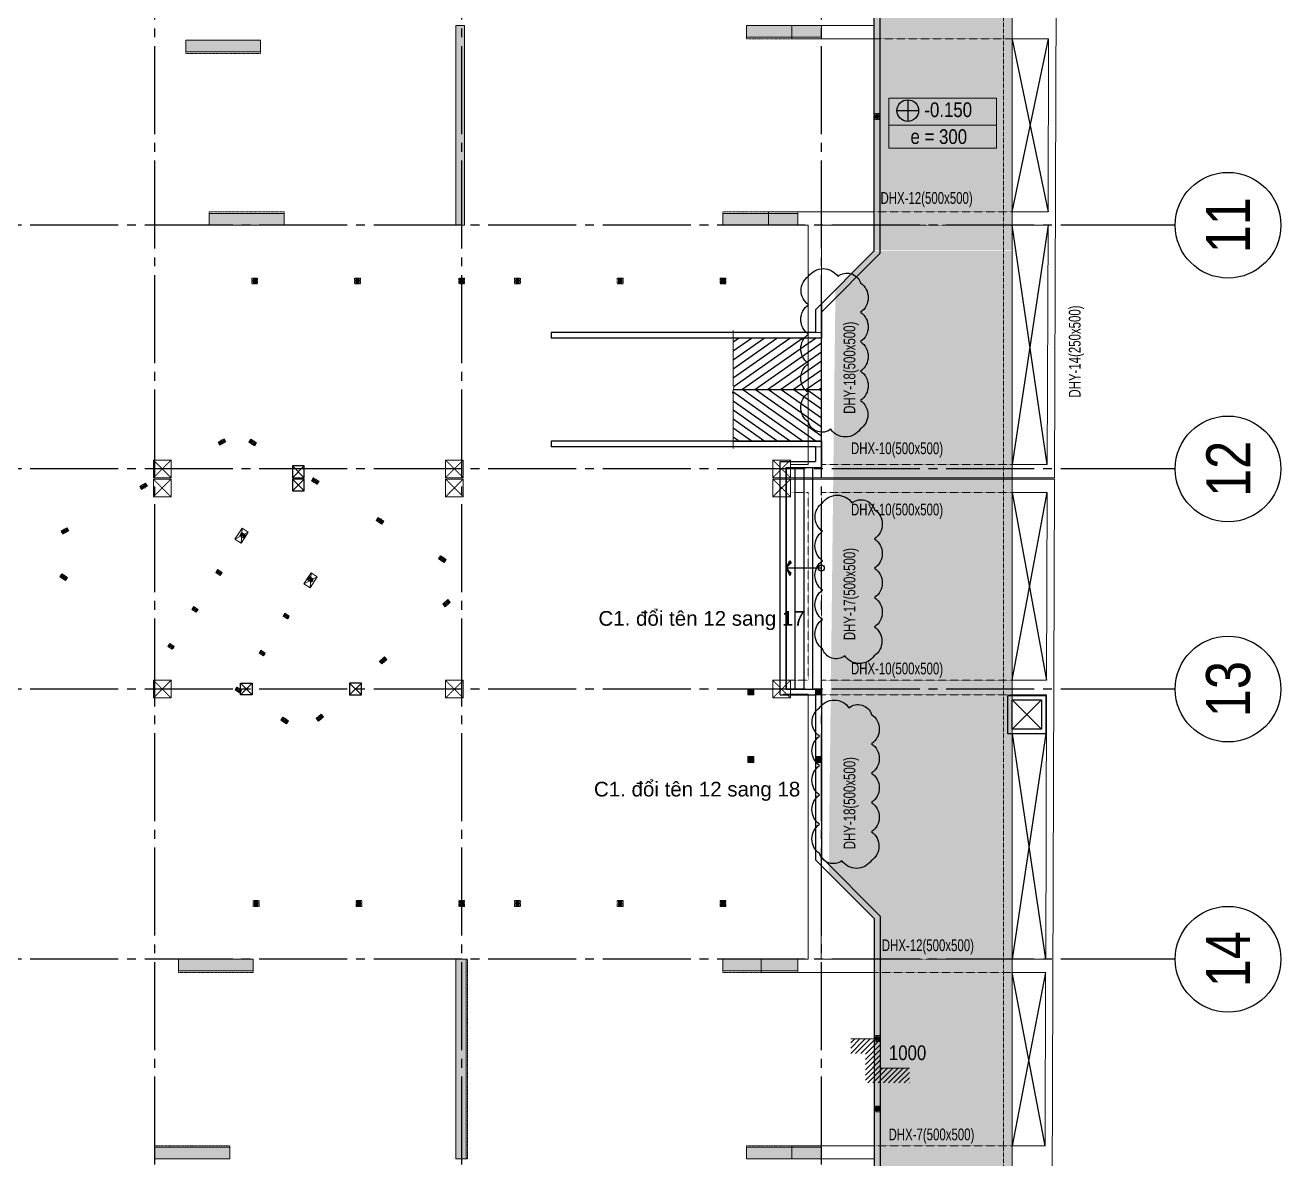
# Model space of a CAD drawing. Header units: millimetres. Extents: x 397144 to 10081729, y 99180 to 1327802.
# Drawn here: x 5022320 to 5065093, y 510360 to 548975 of the extents above; entities that cross this region are included whole.
import ezdxf
from ezdxf.enums import TextEntityAlignment as Align

# ---------------------------------------------------------------- set-up
doc = ezdxf.new("R2010")
doc.units = ezdxf.units.MM
for name, pattern in [('CHG_XX_Cot_Tang 1$0$CENTER', [20.2, 12.7, -2.5, 2.5, -2.5]), ('CHG_XX_Cot_Tang 1$0$CENTER2', [28.575, 19.05, -3.175, 3.175, -3.175]), ('CHG_XX_Cot_Tang 1$0$HIDDEN', [0.375, 0.25, -0.125]), ('CHG_XX_Cot_Tang 1$0$MB_Luoi truc$0$HTT Hidden 21', [3, 2, -1]), ('CHG_XX_Damsan_Tang 1_-0.150$0$HIDDEN', [0.375, 0.25, -0.125]), ('CHG_XX_Damsan_Tang 1_-0.150$0$HTT Hidden 10.5', [1.5, 1, -0.5]), ('CHG_XX_Luoi truc$0$MB_Luoi truc$0$Center101', [13, 10, -1, 1, -1])]:
    doc.linetypes.add(name, pattern=pattern)
doc.layers.get('0').update_dxf_attribs({"linetype": 'CONTINUOUS'})
doc.layers.get('Defpoints').update_dxf_attribs({"color": 12, "linetype": 'CONTINUOUS'})
for name, color, linetype, lineweight in [('$0$DBAO', 3, 'CONTINUOUS', 13), ('$0$TTP-TEXT', 30, 'CONTINUOUS', 5), ("'S_General_Dim_Internal", 1, 'CONTINUOUS', 18), ('Ap0202_T', 141, 'CONTINUOUS', 25), ('Ap0310_PSS', 130, 'CONTINUOUS', 18), ('Ap0311_H', 8, 'CONTINUOUS', 15), ("CHG_XX_Cot_Tang 1$0$'S_Steel_Cont_2 Normal", 2, 'CONTINUOUS', 25), ("CHG_XX_Cot_Tang 1$0$'S_Steel_Cont_2 Normal_Plate", 150, 'CONTINUOUS', 15), ('CHG_XX_Cot_Tang 1$0$Cot thep', 51, 'CONTINUOUS', 15), ('CHG_XX_Cot_Tang 1$0$Net thay Tuong', 3, 'CONTINUOUS', 20), ('CHG_XX_Cot_Tang 1$0$NS-Pier', 150, 'CONTINUOUS', 9), ('CHG_XX_Cot_Tang 1$0$NS-Pier @ 1', 150, 'CONTINUOUS', 9), ('CHG_XX_Cot_Tang 1$0$NS-Pier @ 100', 150, 'CONTINUOUS', 9), ('CHG_XX_Cot_Tang 1$0$NS-Pier @ 150', 150, 'CONTINUOUS', 9), ('CHG_XX_Cot_Tang 1$0$NS-Pier @ 200', 150, 'CONTINUOUS', 9), ('CHG_XX_Cot_Tang 1$0$NS-Pier @ 350', 150, 'CONTINUOUS', 9), ('CHG_XX_Cot_Tang 1$0$S_Concrete_Cont_2 Normal', 2, 'CONTINUOUS', 13), ("CHG_XX_Damsan_Tang 1_-0.150$0$'S_Concrete_Cont_2 Normal", 2, 'CONTINUOUS', 13), ("CHG_XX_Damsan_Tang 1_-0.150$0$'S_General_Hidden_1 Thin", 1, 'CHG_XX_Damsan_Tang 1_-0.150$0$HIDDEN', 18), ('CHG_XX_Damsan_Tang 1_-0.150$0$DBAO', 3, 'CONTINUOUS', 13), ('CHG_XX_Damsan_Tang 1_-0.150$0$tam cap ram', 8, 'CONTINUOUS', 5), ('TEXT', 7, 'CONTINUOUS', 15)]:
    doc.layers.add(name, color=color, linetype=linetype, lineweight=lineweight)
for name, color, linetype in [('$0$GHI CHU', 7, 'CONTINUOUS'), ("CHG_XX_Cot_Tang 1$0$'S_Concrete_Center_1", 8, 'CHG_XX_Cot_Tang 1$0$CENTER2'), ("CHG_XX_Cot_Tang 1$0$'S_Steel_ Bold", 8, 'CONTINUOUS'), ('CHG_XX_Cot_Tang 1$0$mb_cot tang 1-3$0$Concrete Line', 6, 'CONTINUOUS'), ('CHG_XX_Cot_Tang 1$0$Vach VH3', 3, 'CONTINUOUS'), ("CHG_XX_Damsan_Tang 1_-0.150$0$'S_General_Hatch_8", 8, 'CONTINUOUS'), ('CHG_XX_Damsan_Tang 1_-0.150$0$DTE-H-GDRAIN WATER', 1, 'CHG_XX_Damsan_Tang 1_-0.150$0$HTT Hidden 10.5'), ('CHG_XX_Luoi truc$0$Grid', 34, 'CONTINUOUS'), ('CHG_XX_Luoi truc$0$Grid Line', 8, 'CHG_XX_Luoi truc$0$MB_Luoi truc$0$Center101'), ('dim', 1, 'CONTINUOUS')]:
    doc.layers.add(name, color=color, linetype=linetype)
doc.layers.add('CHG_XX_Damsan_Tang 1_-0.150$0$KTH', color=7, linetype='CONTINUOUS', lineweight=5, true_color=0x004d99)
doc.styles.add('$0$TTP-HelCon', font='VHELVCN_0.TTF')
doc.styles.add('arial', font='arial.ttf')
doc.styles.add('CHG_XX_Luoi truc$0$MB_Luoi truc$0$Grid A-F$0$VNI-HelveCB', font='VHELVCB_0.TTF')
doc.styles.add('ISOCP', font='Isocp.shx', dxfattribs={"bigfont": 'as_sym.shx'})
doc.styles.add('Star-HelCon', font='VHELVCN_0.TTF')
doc.styles.add('TTP-HelCon', font='VHELVCN_0.TTF')

# ---------------------------------------------------------------- blocks, each defined once
blk = doc.blocks.new('CHG_XX_Cot_Tang 1$0$HoBoi_C600x600')
at = {"layer": 'CHG_XX_Cot_Tang 1$0$NS-Pier', "linetype": 'CHG_XX_Cot_Tang 1$0$MB_Luoi truc$0$HTT Hidden 21'}
for p, q in [((300, 300), (-300, -300)), ((-300, 300), (300, -300))]:
    blk.add_line(p, q, dxfattribs=at)
at = {"layer": 'CHG_XX_Cot_Tang 1$0$NS-Pier'}
blk.add_lwpolyline([(300, -300), (300, 300), (-300, 300), (-300, -300)], close=True, dxfattribs=at)
blk = doc.blocks.new('*U882')
at = {"layer": 'CHG_XX_Cot_Tang 1$0$NS-Pier @ 1'}
h = blk.add_hatch(color=256, dxfattribs=at)
h.dxf.hatch_style = 1
h.paths.add_polyline_path([(400, 0), (0, 0), (0, -2550), (400, -2550)])
at = {"layer": 'CHG_XX_Cot_Tang 1$0$NS-Pier @ 100'}
h = blk.add_hatch(color=256, dxfattribs=at)
h.dxf.hatch_style = 1
h.paths.add_polyline_path([(400, 0), (0, 0), (0, -2550), (400, -2550)])
at = {"layer": 'CHG_XX_Cot_Tang 1$0$NS-Pier @ 150'}
h = blk.add_hatch(color=256, dxfattribs=at)
h.dxf.hatch_style = 1
h.paths.add_polyline_path([(400, 0), (0, 0), (0, -2550), (400, -2550)])
at = {"layer": 'CHG_XX_Cot_Tang 1$0$NS-Pier @ 200'}
h = blk.add_hatch(color=256, dxfattribs=at)
h.dxf.hatch_style = 1
h.paths.add_polyline_path([(400, 0), (0, 0), (0, -2550), (400, -2550)])
at = {"layer": 'CHG_XX_Cot_Tang 1$0$NS-Pier @ 350'}
h = blk.add_hatch(color=256, dxfattribs=at)
h.dxf.hatch_style = 1
h.paths.add_polyline_path([(400, 0), (0, 0), (0, -2550), (400, -2550)])
blk = doc.blocks.new('CHG_XX_Cot_Tang 1$0$Block A_C450x2250')
at = {"layer": 'CHG_XX_Cot_Tang 1$0$NS-Pier', "color": 9, "linetype": 'CHG_XX_Cot_Tang 1$0$MB_Luoi truc$0$HTT Hidden 21'}
blk.add_lwpolyline([(0, 0), (-50, 0), (-50, -2550), (0, -2550)], dxfattribs=at)
at = {"layer": 'CHG_XX_Cot_Tang 1$0$NS-Pier'}
blk.add_lwpolyline([(400, -2550), (0, -2550), (0, 0), (400, 0)], close=True, dxfattribs=at)
blk.add_blockref('*U882', (0, 0), dxfattribs=at)
blk = doc.blocks.new('CHG_XX_Cot_Tang 1$0$300x6800')
at = {"layer": 'CHG_XX_Cot_Tang 1$0$NS-Pier', "true_color": 0xf26722}
h = blk.add_hatch(color=30, dxfattribs=at)
h.dxf.hatch_style = 1
h.paths.add_polyline_path([(350, 0), (0, 0), (0, -6800), (350, -6800)])
at = {"layer": 'CHG_XX_Cot_Tang 1$0$NS-Pier'}
blk.add_lwpolyline([(350, 0), (0, 0), (0, -6800), (350, -6800)], close=True, dxfattribs=at)
at = {"layer": 'CHG_XX_Cot_Tang 1$0$NS-Pier', "color": 9, "linetype": 'CHG_XX_Cot_Tang 1$0$MB_Luoi truc$0$HTT Hidden 21'}
blk.add_lwpolyline([(350, 0), (400, 0), (400, -6800), (350, -6800)], dxfattribs=at)
blk = doc.blocks.new('*U869')
at = {"layer": "CHG_XX_Cot_Tang 1$0$'S_Steel_ Bold", "linetype": 'CHG_XX_Cot_Tang 1$0$CENTER', "ltscale": 0.05}
for p, q in [((-13, 0), (13, 0)), ((0, 13), (0, -13))]:
    blk.add_line(p, q, dxfattribs=at)
at = {"layer": "CHG_XX_Cot_Tang 1$0$'S_Steel_ Bold", "color": 1}
blk.add_circle((0, 0), 7, dxfattribs=at)
blk = doc.blocks.new('CHG_XX_Cot_Tang 1$0$A$C42BB3C5E')
at = {"color": 8, "linetype": 'CHG_XX_Cot_Tang 1$0$MB_Luoi truc$0$HTT Hidden 21'}
blk.add_lwpolyline([(-75, -113), (125, -113), (125, 87), (-75, 87)], close=True, dxfattribs=at)
at = {"layer": "CHG_XX_Cot_Tang 1$0$'S_Concrete_Center_1"}
for p, q in [((25, 63), (25, -88)), ((125, -13), (-83, -13))]:
    blk.add_line(p, q, dxfattribs=at)
at = {"layer": "CHG_XX_Cot_Tang 1$0$'S_Steel_Cont_2 Normal"}
blk.add_lwpolyline([(-37, -15, 0.414214), (-43, -21), (-43, -50), (-50, -50), (-50, 25), (-43, 25), (-43, -4, 0.414214), (-37, -10), (87, -10, 0.414214), (93, -4), (93, 25), (100, 25), (100, -50), (93, -50), (93, -21, 0.414214), (87, -15)], format="xyb", close=True, dxfattribs=at)
at = {"layer": "CHG_XX_Cot_Tang 1$0$'S_Steel_Cont_2 Normal_Plate"}
blk.add_lwpolyline([(115, 45), (115, -70), (-65, -70), (-65, 45)], close=True, dxfattribs=at)
at = {"layer": "CHG_XX_Cot_Tang 1$0$'S_Steel_ Bold"}
for p in [(-10, 20), (60, 20)]:
    blk.add_blockref('*U869', p, dxfattribs=at)
at = {"layer": "CHG_XX_Cot_Tang 1$0$'S_Steel_ Bold", "xscale": -1, "rotation": 180}
for p in [(-10, -45), (60, -45)]:
    blk.add_blockref('*U869', p, dxfattribs=at)
blk = doc.blocks.new('CHG_XX_Cot_Tang 1$0$net pergola')
at = {"layer": 'CHG_XX_Cot_Tang 1$0$Net thay Tuong'}
blk.add_blockref('CHG_XX_Cot_Tang 1$0$A$C42BB3C5E', (67007, 26063), dxfattribs=at)
for p, rotation in [((45845, 20475), 270), ((49344, 20475), 270), ((52894, 20475), 270), ((54795, 20475), 270), ((58294, 20475), 270), ((61794, 20475), 270), ((45894, -725), 270), ((49395, -725), 270), ((52894, -725), 270), ((54795, -725), 270), ((58294, -725), 270), ((61794, -725), 270), ((67057, -5362), 180), ((67057, -7762), 180)]:
    blk.add_blockref('CHG_XX_Cot_Tang 1$0$A$C42BB3C5E', p, dxfattribs=dict(at, rotation=rotation))
blk = doc.blocks.new('*U875')
at = {"layer": 'CHG_XX_Luoi truc$0$Grid Line'}
blk.add_line((0, 0), (0, 608), dxfattribs=at)
at = {"layer": 'CHG_XX_Luoi truc$0$Grid', "lineweight": -2, "style": 'CHG_XX_Luoi truc$0$MB_Luoi truc$0$Grid A-F$0$VNI-HelveCB'}
for tag, p in [('GRIDSUB', (0, 617)), ('GRID', (0, -9))]:
    blk.add_attdef(tag, text='', height=5, dxfattribs=at).set_placement(p, align=Align.MIDDLE)
blk = doc.blocks.new('*U877')
at = {"layer": 'CHG_XX_Luoi truc$0$Grid', "lineweight": -2}
blk.add_line((0, -3), (0, 0), dxfattribs=at)
blk.add_circle((0, -9), 6, dxfattribs=at)
at = {"layer": 'CHG_XX_Luoi truc$0$Grid Line'}
blk.add_line((0, 0), (0, 438), dxfattribs=at)
at = {"layer": 'CHG_XX_Luoi truc$0$Grid', "lineweight": -2, "style": 'CHG_XX_Luoi truc$0$MB_Luoi truc$0$Grid A-F$0$VNI-HelveCB'}
for tag, p in [('GRIDSUB', (0, 447)), ('GRID', (0, -9))]:
    blk.add_attdef(tag, text='', height=5, dxfattribs=at).set_placement(p, align=Align.MIDDLE)
blk = doc.blocks.new('CHG_XX_Luoi truc')
at = {"layer": 'CHG_XX_Luoi truc$0$Grid', "xscale": 300, "yscale": 300, "zscale": 300}
for p in [(76850, -12747), (87300, -12747), (99550, -12747)]:
    blk.add_blockref('*U875', p, dxfattribs=at)
at = {"layer": 'CHG_XX_Luoi truc$0$Grid'}
ref = blk.add_blockref('*U877', (110703, 73850), dxfattribs=dict(at, xscale=300.0000000000013, yscale=300.0000000000013, zscale=300.0000000000013, rotation=90))
ref.add_attrib('GRID', '11', dxfattribs={"lineweight": -2, "height": 1500, "rotation": 90, "style": 'CHG_XX_Luoi truc$0$MB_Luoi truc$0$Grid A-F$0$VNI-HelveCB'}).set_placement((113403, 73850), align=Align.MIDDLE)
ref = blk.add_blockref('*U877', (110703, 65550), dxfattribs=dict(at, xscale=300.0000000000013, yscale=300.0000000000013, zscale=300.0000000000013, rotation=90))
ref.add_attrib('GRID', '12', dxfattribs={"lineweight": -2, "height": 1500, "rotation": 90, "style": 'CHG_XX_Luoi truc$0$MB_Luoi truc$0$Grid A-F$0$VNI-HelveCB'}).set_placement((113403, 65550), align=Align.MIDDLE)
ref = blk.add_blockref('*U877', (110703, 58050), dxfattribs=dict(at, xscale=300.0000000000013, yscale=300.0000000000013, zscale=300.0000000000013, rotation=90))
ref.add_attrib('GRID', '13', dxfattribs={"lineweight": -2, "height": 1500, "rotation": 90, "style": 'CHG_XX_Luoi truc$0$MB_Luoi truc$0$Grid A-F$0$VNI-HelveCB'}).set_placement((113403, 58050), align=Align.MIDDLE)
ref = blk.add_blockref('*U877', (110703, 48850), dxfattribs=dict(at, xscale=300.0000000000013, yscale=300.0000000000013, zscale=300.0000000000013, rotation=90))
ref.add_attrib('GRID', '14', dxfattribs={"lineweight": -2, "height": 1500, "rotation": 90, "style": 'CHG_XX_Luoi truc$0$MB_Luoi truc$0$Grid A-F$0$VNI-HelveCB'}).set_placement((113403, 48850), align=Align.MIDDLE)
blk = doc.blocks.new('CHG_XX_Cot_Tang 1$0$ColumnSteelStaire')
at = {"layer": "CHG_XX_Cot_Tang 1$0$'S_Concrete_Center_1"}
for p, q in [((28, 100), (-128, 100)), ((-50, -25), (-50, 208))]:
    blk.add_line(p, q, dxfattribs=at)
at = {"layer": "CHG_XX_Cot_Tang 1$0$'S_Steel_Cont_2 Normal"}
blk.add_lwpolyline([(-100, 191), (-60, 191, -0.414214), (-53, 184), (-53, 16, -0.414214), (-60, 9), (-100, 9), (-100, 0), (0, 0), (0, 9), (-40, 9, -0.414214), (-47, 16), (-47, 184, -0.414214), (-40, 191), (0, 191), (0, 200), (-100, 200), (-100, 191)], format="xyb", dxfattribs=at)
at = {"layer": "CHG_XX_Cot_Tang 1$0$'S_Steel_Cont_2 Normal_Plate"}
blk.add_lwpolyline([(10, -15), (-110, -15), (-110, 215), (10, 215)], close=True, dxfattribs=at)
at = {"layer": 'Defpoints', "color": 8, "linetype": 'CHG_XX_Cot_Tang 1$0$MB_Luoi truc$0$HTT Hidden 21'}
blk.add_line((-50, -25), (-50, 200), dxfattribs=at)
at = {"layer": "CHG_XX_Cot_Tang 1$0$'S_Steel_ Bold", "xscale": -1, "rotation": 90}
for p in [(-83, 155), (-83, 45)]:
    blk.add_blockref('*U869', p, dxfattribs=at)
at = {"layer": "CHG_XX_Cot_Tang 1$0$'S_Steel_ Bold", "rotation": 270}
for p in [(-17, 155), (-17, 45)]:
    blk.add_blockref('*U869', p, dxfattribs=at)
blk = doc.blocks.new('CHG_XX_Cot_Tang 1$0$ColumnSteelStaireIn')
at = {"layer": "CHG_XX_Cot_Tang 1$0$'S_Concrete_Center_1"}
blk.add_line((0, 175), (0, -33), dxfattribs=at)
at = {"layer": "CHG_XX_Cot_Tang 1$0$'S_Steel_Cont_2 Normal"}
blk.add_lwpolyline([(2, 13, 0.414214), (8, 7), (38, 7), (38, 0), (-38, 0), (-38, 7), (-8, 7, 0.414214), (-2, 13), (-2, 137, 0.414214), (-8, 143), (-38, 143), (-38, 150), (38, 150), (38, 143), (8, 143, 0.414214), (2, 137)], format="xyb", close=True, dxfattribs=at)
at = {"layer": "CHG_XX_Cot_Tang 1$0$'S_Steel_Cont_2 Normal_Plate"}
blk.add_lwpolyline([(-58, 165), (58, 165), (58, -15), (-58, -15)], close=True, dxfattribs=at)
at = {"layer": "CHG_XX_Cot_Tang 1$0$'S_Steel_ Bold", "rotation": 90}
for p in [(-33, 110), (-33, 40)]:
    blk.add_blockref('*U869', p, dxfattribs=at)
at = {"layer": "CHG_XX_Cot_Tang 1$0$'S_Steel_ Bold", "xscale": -1, "rotation": 270}
for p in [(33, 110), (33, 40)]:
    blk.add_blockref('*U869', p, dxfattribs=at)
blk = doc.blocks.new('CHG_XX_Cot_Tang 1$0$ColumnSteelStaireSet')
at = {"layer": 'Defpoints', "color": 8, "linetype": 'CHG_XX_Cot_Tang 1$0$MB_Luoi truc$0$HTT Hidden 21'}
for name, p, rotation in [('CHG_XX_Cot_Tang 1$0$ColumnSteelStaire', (36804, -47571), 299.5070211497888), ('CHG_XX_Cot_Tang 1$0$ColumnSteelStaire', (37802, -47487), 238.3811464268702), ('CHG_XX_Cot_Tang 1$0$ColumnSteelStaire', (39928, -48796), 238.3811464487346), ('CHG_XX_Cot_Tang 1$0$ColumnSteelStaire', (34130, -49084), 299.5070211498163), ('CHG_XX_Cot_Tang 1$0$ColumnSteelStaire', (42355, -50173), 58.3811464268013), ('CHG_XX_Cot_Tang 1$0$ColumnSteelStaire', (31455, -50598), 299.5070211493094), ('CHG_XX_Cot_Tang 1$0$ColumnSteelStaireIn', (37639, -50705), 57.02504360744489), ('CHG_XX_Cot_Tang 1$0$ColumnSteelStaire', (44481, -51482), 58.38114642687987), ('CHG_XX_Cot_Tang 1$0$ColumnSteelStaire', (31581, -52091), 57.02504359111084), ('CHG_XX_Cot_Tang 1$0$ColumnSteelStaireIn', (36822, -51963), 57.02504360744042), ('CHG_XX_Cot_Tang 1$0$ColumnSteelStaireIn', (39929, -52191), 57.02504360744042), ('CHG_XX_Cot_Tang 1$0$ColumnSteelStaire', (44474, -53071), 312.1205168197121), ('CHG_XX_Cot_Tang 1$0$ColumnSteelStaireIn', (36006, -53221), 57.02504360744042), ('CHG_XX_Cot_Tang 1$0$ColumnSteelStaireIn', (39113, -53449), 57.02504360744042), ('CHG_XX_Cot_Tang 1$0$ColumnSteelStaireIn', (35189, -54480), 57.02504360745465), ('CHG_XX_Cot_Tang 1$0$ColumnSteelStaireIn', (38296, -54707), 57.02504360744489), ('CHG_XX_Cot_Tang 1$0$ColumnSteelStaire', (42317, -55021), 312.120516819464), ('CHG_XX_Cot_Tang 1$0$ColumnSteelStaireIn', (37480, -55966), 57.02504360745841), ('CHG_XX_Cot_Tang 1$0$ColumnSteelStaire', (39109, -56975), 57.02504360054385), ('CHG_XX_Cot_Tang 1$0$ColumnSteelStaire', (40161, -56971), 312.1205168195285)]:
    blk.add_blockref(name, p, dxfattribs=dict(at, rotation=rotation))
blk = doc.blocks.new('CHG_XX_Cot_Tang 1$0$cot thong gio')
at = {"layer": 'CHG_XX_Cot_Tang 1$0$S_Concrete_Cont_2 Normal', "color": 3, "ltscale": 0.8}
blk.add_lwpolyline([(-100, -70), (100, -70), (100, 130), (-100, 130)], close=True, dxfattribs=at)
blk.add_solid([(-100, 130), (-100, -70), (100, 130), (100, -70)], dxfattribs=at)
blk = doc.blocks.new('CHG_XX_Cot_Tang 1')
at = {"layer": 'CHG_XX_Cot_Tang 1$0$NS-Pier', "true_color": 0xf26722}
h = blk.add_hatch(color=30, dxfattribs=at)
h.dxf.hatch_style = 1
h.paths.add_polyline_path([(87400, 80650), (87100, 80650), (87100, 73850), (87400, 73850)])
at = {"layer": 'CHG_XX_Cot_Tang 1$0$mb_cot tang 1-3$0$Concrete Line'}
for p, q in [((81538.7, 65650), (81938.7, 65250)), ((81538.7, 65250), (81938.7, 65650)), ((81538.7, 65200), (81938.7, 64800)), ((81538.7, 64800), (81938.7, 65200)), ((79763.9, 57850), (80163.9, 58250)), ((79763.9, 58250), (80163.9, 57850)), ((83483.4, 58250), (83883.4, 57850)), ((83483.4, 57850), (83883.4, 58250))]:
    blk.add_line(p, q, dxfattribs=at)
for points in [[(81538.7, 65250), (81938.7, 65250), (81938.7, 65650), (81538.7, 65650)], [(81538.7, 64800), (81938.7, 64800), (81938.7, 65200), (81538.7, 65200)], [(79763.9, 58250), (80163.9, 58250), (80163.9, 57850), (79763.9, 57850)], [(83483.4, 57850), (83883.4, 57850), (83883.4, 58250), (83483.4, 58250)]]:
    blk.add_lwpolyline(points, close=True, dxfattribs=at)
at = {"layer": 'CHG_XX_Cot_Tang 1$0$NS-Pier', "linetype": 'Continuous', "ltscale": 5}
blk.add_lwpolyline([(-300, 85450), (-10900, 85450), (-10900, 163400), (99639.2, 163400), (106050, 158254.3), (106050, -6022), (103575.5, -9000), (32350, -9000), (32350, 84050), (-300, 84050)], close=True, dxfattribs=at)
at = {"layer": 'CHG_XX_Cot_Tang 1$0$NS-Pier', "linetype": 'CHG_XX_Cot_Tang 1$0$HIDDEN', "ltscale": 5}
blk.add_lwpolyline([(32650, 84350), (0, 84350), (0, 85750), (-10600, 85750), (-10600, 163100), (99533.7, 163100), (105750, 158110.4), (105750, -5913.6), (103434.7, -8700), (32650, -8700), (32650, 84350), (32650, -8700), (103404.7, -8700)], dxfattribs=at)
at = {"layer": 'CHG_XX_Cot_Tang 1$0$NS-Pier'}
blk.add_lwpolyline([(87400, 80650), (87100, 80650), (87100, 73850), (87400, 73850)], close=True, dxfattribs=at)
for points in [[(80030.4, 63398.6), (79820.7, 63534.7), (79575.7, 63157.1), (79784.9, 63021.7), (80030.4, 63398.6), (79575.7, 63157.1), (79820.7, 63534.7), (79784.9, 63021.7)], [(82379.3, 61874.6), (82169.6, 62010.7), (81924.7, 61633.2), (82134.4, 61497.1), (82379.3, 61874.6), (81924.7, 61633.2), (82169.6, 62010.7), (82134.4, 61497.1)]]:
    blk.add_lwpolyline(points, dxfattribs=at)
at = {"layer": 'CHG_XX_Cot_Tang 1$0$Vach VH3'}
for p, q in [((101350.9, 72976.9), (101350.9, 128050)), ((101549.6, 72893.1), (101551.1, 127850)), ((99350, 70966.8), (101350.9, 72976.9)), ((99550, 70884.3), (101549.6, 72893.1)), ((99550, 71167.8), (99550, 70884.3)), ((99350, 70966.8), (99350, 70199.1)), ((99550, 70884.3), (99550, 70200)), ((99550, 70884.3), (99550, 69999.1)), ((99550, 70000), (99550, 70884.3)), ((99350, 70199.1), (90350, 70200)), ((90350, 70200), (90350, 70000)), ((99550, 69999.1), (90350, 70000)), ((99550, 66499.1), (90350, 66500)), ((90350, 66500), (90350, 66300)), ((99350, 66299.1), (90350, 66300)), ((99550, 66499.1), (99550, 65600)), ((99350, 66299.1), (99350, 65800)), ((98150, 57850), (98150, 65800)), ((98150, 65800), (99350, 65800)), ((98350, 58050), (98350, 65600)), ((98350, 65600), (99550, 65600)), ((98150, 57850), (99350, 57850)), ((98350, 58050), (99550, 58050)), ((99350, 57850), (99350, 52240.6)), ((99550, 58050), (99550, 52323.2)), ((99350, 52240.6), (101350, 50233.2)), ((99550, 52323.2), (101550, 50315.8)), ((101350, 50233.2), (101350, -1800)), ((101550, 50315.8), (101550, -2000))]:
    blk.add_line(p, q, dxfattribs=at)
at = {"layer": 'CHG_XX_Cot_Tang 1$0$Cot thep'}
blk.add_blockref('CHG_XX_Cot_Tang 1$0$net pergola', (34418.2, 51500), dxfattribs=at)
at = {"layer": 'CHG_XX_Cot_Tang 1$0$mb_cot tang 1-3$0$Concrete Line'}
for name, p in [('CHG_XX_Cot_Tang 1$0$HoBoi_C600x600', (77100, 65550)), ('CHG_XX_Cot_Tang 1$0$HoBoi_C600x600', (87050, 65550)), ('CHG_XX_Cot_Tang 1$0$HoBoi_C600x600', (98200, 65550)), ('CHG_XX_Cot_Tang 1$0$HoBoi_C600x600', (77100, 64900)), ('CHG_XX_Cot_Tang 1$0$HoBoi_C600x600', (87050, 64900)), ('CHG_XX_Cot_Tang 1$0$HoBoi_C600x600', (98200, 64900)), ('CHG_XX_Cot_Tang 1$0$HoBoi_C600x600', (77100, 58050)), ('CHG_XX_Cot_Tang 1$0$HoBoi_C600x600', (87050, 58050)), ('CHG_XX_Cot_Tang 1$0$HoBoi_C600x600', (98200, 58050)), ('CHG_XX_Cot_Tang 1$0$300x6800', (87100, 48850))]:
    blk.add_blockref(name, p, dxfattribs=at)
at = {"layer": 'CHG_XX_Cot_Tang 1$0$NS-Pier'}
blk.add_blockref('CHG_XX_Luoi truc', (0, 0), dxfattribs=at)
at = {"layer": 'CHG_XX_Cot_Tang 1$0$NS-Pier', "rotation": 90.00000000000001}
for p in [(97000, 80250), (77900, 79750), (77650, 48450), (96200, 48450)]:
    blk.add_blockref('CHG_XX_Cot_Tang 1$0$Block A_C450x2250', p, dxfattribs=at)
at = {"layer": 'CHG_XX_Cot_Tang 1$0$NS-Pier', "xscale": -1, "rotation": 90}
for p in [(78700, 74250), (96200, 74250), (76850, 42450), (97000, 42450)]:
    blk.add_blockref('CHG_XX_Cot_Tang 1$0$Block A_C450x2250', p, dxfattribs=at)
at = {"layer": 'CHG_XX_Cot_Tang 1$0$S_Concrete_Cont_2 Normal'}
for p in [(97150, 57920.7), (99450, 57920.7), (97150, 55620), (99450, 55620)]:
    blk.add_blockref('CHG_XX_Cot_Tang 1$0$cot thong gio', p, dxfattribs=at)
at = {"layer": 'Defpoints', "color": 8, "linetype": 'CHG_XX_Cot_Tang 1$0$MB_Luoi truc$0$HTT Hidden 21'}
blk.add_blockref('CHG_XX_Cot_Tang 1$0$ColumnSteelStaireSet', (42270.9, 113944.6), dxfattribs=at)
blk = doc.blocks.new('CHG_XX_Damsan_Tang 1_-0.150$0$ho ga nuoc mua')
at = {"layer": 'CHG_XX_Damsan_Tang 1_-0.150$0$DTE-H-GDRAIN WATER', "color": 2, "linetype": 'Continuous', "ltscale": 0.5}
for p, q in [((-650, -650), (-650, 650)), ((-650, 650), (650, 650)), ((-500, 500), (500, -500)), ((-500, -500), (500, 500)), ((650, 650), (650, -650))]:
    blk.add_line(p, q, dxfattribs=at)
at = {"layer": 'CHG_XX_Damsan_Tang 1_-0.150$0$DTE-H-GDRAIN WATER'}
blk.add_line((650, -650), (-650, -650), dxfattribs=at)
at = {"layer": 'CHG_XX_Damsan_Tang 1_-0.150$0$DTE-H-GDRAIN WATER', "color": 2, "linetype": 'Continuous', "ltscale": 0.5, "flags": 128}
blk.add_lwpolyline([(-500, -500), (-500, 500), (500, 500), (500, -500)], close=True, dxfattribs=at)
blk = doc.blocks.new('CHG_XX_Damsan_Tang 1_-0.150$0$A$C1d321f71')
at = {"layer": 'CHG_XX_Damsan_Tang 1_-0.150$0$DTE-H-GDRAIN WATER', "rotation": 270}
blk.add_blockref('CHG_XX_Damsan_Tang 1_-0.150$0$ho ga nuoc mua', (106550, 56280), dxfattribs=at)
blk = doc.blocks.new('CHG_XX_Damsan_Tang 1_-0.150')
at = {"layer": "CHG_XX_Damsan_Tang 1_-0.150$0$'S_General_Hatch_8", "ltscale": 0.8}
h = blk.add_hatch(dxfattribs=at)
h.set_pattern_fill('DOTS', color=256, scale=111)
h.set_pattern_definition([(0, (0, 25), (88.10625, 176.2125), [0, -176.2125])])
h.paths.add_polyline_path([(101350.8917, 73001.92777), (106050, 73001.92777), (106050, 128048.01963), (101350.89161, 128048.02353)])
h = blk.add_hatch(dxfattribs=at)
h.set_pattern_fill('DOTS', color=256, scale=111)
h.paths.add_polyline_path([(106050, 50233.18214), (101350, 50233.18214), (99800.43128, 51788.49527), (100030.02853, 71649.99999), (101350.8917, 72976.9278), (106050, 72976.9278)])
h = blk.add_hatch(dxfattribs=at)
h.set_pattern_fill('_USER', color=256, scale=250, angle=35, pattern_type=0)
h.set_pattern_definition([(35, (90350, 68250.02), (-143.394, 204.788), [])])
h.paths.add_polyline_path([(96550.0277, 70000.01698), (96550.0277, 68370), (96580.0277, 68370), (96550.03191, 68250.01685), (99550, 68250.01685), (99550, 70000.01722)])
h = blk.add_hatch(dxfattribs=at)
h.set_pattern_fill('_USER', color=256, scale=250, angle=325, pattern_type=0)
h.set_pattern_definition([(325, (90350, 68250.02), (143.394, 204.788), [])])
h.paths.add_polyline_path([(96550.0277, 68130), (96550.0277, 66500.01722), (99550, 66500.01722), (99550, 68250.01685), (96550.03191, 68250.01685), (96520.0277, 68130)])
for points in [[(98350, 62174.79), (98480.63974, 62429.93886), (98527.91943, 62351.08497)], [(98350, 62174.79), (98480.63941, 61919.64096), (98527.9192, 61998.49479)]]:
    blk.add_hatch(color=256, dxfattribs=at).paths.add_polyline_path(points)
h = blk.add_hatch(dxfattribs=at)
h.set_pattern_fill('DOTS', color=256, scale=111)
h.paths.add_polyline_path([(106050, -5976.14464), (101350, -5976.14464), (101350, 50233.18214), (106050, 50233.18214)])
at = {"layer": "CHG_XX_Damsan_Tang 1_-0.150$0$'S_Concrete_Cont_2 Normal", "ltscale": 0.8}
for p, q in [((107790.51586, 158652.45483), (107494.14405, 65250)), ((106050, 80201.97942), (107291.58635, 80201.97942)), ((107291.58635, 80201.97942), (107272.86528, 74301.97907)), ((107272.86528, 74301.97907), (106050.00006, 74301.97996)), ((106050, 73851.57789), (107271.4374, 73851.97864)), ((107271.4374, 73851.97864), (107245.57067, 65700)), ((107245.57067, 65700), (106050, 65700)), ((107493.98537, 65199.99391), (107253.70306, -10525.68853)), ((107242.55626, 64750), (106050, 64750)), ((107242.55626, 64750), (107222.24866, 58350)), ((107222.24866, 58350), (106050, 58350)), ((107220.66213, 57850), (106050, 57850)), ((107220.66213, 57850), (107192.09797, 48847.92141)), ((107192.09797, 48847.92141), (106050.0083, 48848.32777)), ((106050, 48398.32628), (107190.67009, 48397.92116)), ((107190.67009, 48397.92116), (107171.94984, 42498.17806)), ((107171.94984, 42498.17806), (106050.00253, 42498.52927))]:
    blk.add_line(p, q, dxfattribs=at)
at = {"layer": "CHG_XX_Damsan_Tang 1_-0.150$0$'S_Concrete_Cont_2 Normal", "ltscale": 10}
for p, q in [((97750.31684, 73851.98121), (97750.31723, 74301.98539)), ((97750.31723, 74301.98539), (101350.84819, 74301.98336)), ((99099.99546, 73851.98032), (97750.31684, 73851.98121)), ((99101.36816, 65700), (99099.99546, 73851.98032)), ((99549.9958, 73850.04451), (101350.89256, 73850.03586)), ((99549.9958, 73850.04451), (99550, 71167.76746)), ((99101.36816, 65700), (98500, 65700)), ((99551.43552, 65250), (98500, 65250)), ((99551.45233, 65200.17705), (98500, 65200)), ((107494.14405, 65250), (99550, 65250)), ((107493.98537, 65199.99391), (99550, 65200.17681))]:
    blk.add_line(p, q, dxfattribs=at)
at = {"layer": "CHG_XX_Damsan_Tang 1_-0.150$0$'S_Concrete_Cont_2 Normal", "ltscale": 10, "flags": 128}
for points in [[(101350.85281, 80201.97942), (98550.32143, 80201.9818), (98550.32185, 80651.98598), (101350.8528, 80651.98395)], [(101350, 48399.99536), (97498.39083, 48399.99791), (97498.39125, 48850.00209), (99098.23108, 48850.00119), (99099.74236, 57875), (98248.39104, 57875)], [(99550, 52039.85492), (99548.21254, 48850), (101350, 48850)], [(101349.97242, 42049.99598), (98549.99979, 42049.99791), (98550.00021, 42500.00209), (101349.9724, 42500.00051)]]:
    blk.add_lwpolyline(points, dxfattribs=at)
at = {"layer": "CHG_XX_Damsan_Tang 1_-0.150$0$'S_General_Hatch_8", "ltscale": 0.8}
for p, q in [((106050, 80176.97942), (107272.86677, 74302.44741)), ((106050.00006, 74301.97996), (107291.58635, 80201.97942)), ((107271.4374, 73851.97864), (106050, 65700)), ((107245.57067, 65700), (106050, 73850)), ((106050, 58350), (107242.55791, 64750.52149)), ((106050, 64750), (107222.25042, 58350.55703)), ((107200, 56530), (106050, 48850)), ((107192.09797, 48847.92141), (106061.66546, 56530)), ((107190.67182, 48398.46493), (106049.99217, 42498.52927)), ((107171.95168, 42498.75957), (106050, 48398.32628))]:
    blk.add_line(p, q, dxfattribs=at)
for points in [[(96550.0277, 66500.01722), (99550, 66500.01722), (99550, 70000.01647), (96550.0277, 70000.01647)], [(96550.03191, 68250.01685), (99550, 68250.01685)], [(98350, 65600.01722), (98350, 58050.00211)], [(98650, 65600.01722), (98650, 58050.00211)], [(98950, 65600.01722), (98950, 58050.00211)], [(99250, 65600.01722), (99250, 58050.00211)], [(98350, 62174.79), (98480.63974, 62429.93886), (98527.91943, 62351.08497), (98350, 62174.79)], [(98350, 62174.79), (99549.74304, 62175.00948)], [(98350, 62174.79), (98480.63941, 61919.64096), (98527.9192, 61998.49479), (98350, 62174.79)]]:
    blk.add_lwpolyline(points, dxfattribs=at)
blk.add_circle((99549.63315, 62175.00948), 100, dxfattribs=at)
at = {"layer": "CHG_XX_Damsan_Tang 1_-0.150$0$'S_General_Hidden_1 Thin", "ltscale": 10}
for p, q in [((101350.89188, 80201.97942), (106050, 80201.97942)), ((106050, 74301.97996), (101350.0267, 74301.98336)), ((101350.01678, 73850.03586), (106050, 73851.57789)), ((99550, 70884.27142), (99551.37299, 65700)), ((106050, 65700), (99551.37299, 65700)), ((99101.52813, 64750), (98500, 64750)), ((99101.52813, 64750), (99102.60582, 58350)), ((106050, 64750), (99551.52814, 64750)), ((99551.52814, 64750), (99552.60582, 58350)), ((99102.60582, 58350), (98500, 58350)), ((106050, 58350), (99552.60582, 58350)), ((106050, 57850), (99550, 57850)), ((99550, 52323.22238), (99550, 57850)), ((106049.99055, 48848.32778), (101350.0276, 48850.00006)), ((101350.0276, 48399.99553), (106050, 48398.32628)), ((106050.00253, 42498.52927), (101350, 42500.00051))]:
    blk.add_line(p, q, dxfattribs=at)
at = {"layer": "CHG_XX_Damsan_Tang 1_-0.150$0$'S_General_Hidden_1 Thin", "linetype": 'Continuous'}
for p, q in [((99551.35132, 65800), (99546.07958, 65800)), ((99551.43552, 65300), (99546.11743, 65300))]:
    blk.add_line(p, q, dxfattribs=at)
at = {"layer": 'CHG_XX_Damsan_Tang 1_-0.150$0$DBAO', "ltscale": 0.8, "flags": 128}
blk.add_lwpolyline([(96550.0277, 70260), (96550.0277, 68370), (96580.0277, 68370), (96520.0277, 68130), (96550.0277, 68130), (96550.0277, 66240)], dxfattribs=at)
at = {"layer": 'CHG_XX_Damsan_Tang 1_-0.150$0$KTH', "ltscale": 0.8}
for p, q in [((101350.8917, 72976.92777), (101350.89256, 73850)), ((99350, 70966.84919), (101350.8917, 72976.92777)), ((99350, 70199.10168), (99350, 70966.84919))]:
    blk.add_line(p, q, dxfattribs=at)
at = {"layer": 'CHG_XX_Damsan_Tang 1_-0.150$0$tam cap ram'}
blk.add_lwpolyline([(97091.63653, 70199.99982), (99550, 70199.99982), (99550, 66300.00038), (95930.84065, 66300.00038)], dxfattribs=at)
at = {"layer": "CHG_XX_Damsan_Tang 1_-0.150$0$'S_General_Hatch_8", "ltscale": 0.8}
for name, p in [('CHG_XX_Cot_Tang 1', (0, 0)), ('CHG_XX_Damsan_Tang 1_-0.150$0$A$C1d321f71', (0, 899.97721))]:
    blk.add_blockref(name, p, dxfattribs=at)
blk = doc.blocks.new('SSLAB-1')
at = {"layer": 'Ap0311_H'}
h = blk.add_hatch(dxfattribs=at)
h.set_pattern_fill('ANSI31', color=256, scale=500, style=0)
h.set_pattern_definition([(45, (-207238.62, -77063.66), (-44.194174, 44.194174), [])])
h.paths.add_polyline_path([(0, 250), (-500, 250), (-500, 0), (-250, 0), (-250, -500), (500, -500), (500, -250), (0, -250)])
blk.add_lwpolyline([(-500, 250), (0, 250), (0, -250), (500, -250)], dxfattribs=at)
at = {"layer": 'Ap0202_T', "style": 'ISOCP'}
blk.add_attdef('SSLAB', (250, 0), '', height=250, dxfattribs=at)
blk = doc.blocks.new('-0.15')
at = {"layer": '$0$GHI CHU'}
h = blk.add_hatch(color=256, dxfattribs=at)
h.dxf.hatch_style = 1
h.paths.add_polyline_path([(1008, -419, 0.414214), (640, -51), (640, -419)])
h.paths.add_polyline_path([(640, -788), (640, -419), (271, -419, 0.414214)])
at = {"layer": '$0$DBAO'}
for points in [[(0, 0), (0, -916), (3666, -916), (3666, 0)], [(0, -916), (0, -1700), (3666, -1700), (3666, -916)]]:
    blk.add_lwpolyline(points, close=True, dxfattribs=at)
at = {"layer": '$0$GHI CHU'}
for p, q in [((271, -419), (1008, -419)), ((640, -51), (640, -788))]:
    blk.add_line(p, q, dxfattribs=at)
blk.add_circle((640, -419), 368, dxfattribs=at)
at = {"layer": '$0$TTP-TEXT', "style": '$0$TTP-HelCon'}
for s, p in [('-0.150', (1206, -639)), ('e = 300', (733, -1555))]:
    blk.add_text(s, height=500, dxfattribs=at).set_placement(p)

msp = doc.modelspace()

# ---------------------------------------------------------------- linework, layer by layer
at = {"layer": 'Defpoints', "color": 6}
for points in [[(5049001.88757, 540420.49161, -0.52056705), (5050001.88757, 540420.49161, -0.52056705), (5050775.12386, 540193.7279, -0.52056705), (5050775.12386, 539193.7279, -0.52056705), (5050775.12386, 538193.7279, -0.52056705), (5050775.12386, 537193.7279, -0.52056705), (5050775.12386, 536193.7279, -0.52056705), (5050760.02034, 535208.83141, -0.52056705), (5049760.02034, 535208.83141, -0.52056705), (5049001.88757, 535450.69864, -0.52056705), (5049001.88757, 536450.69864, -0.52056705), (5049001.88757, 537450.69864, -0.52056705), (5049001.88757, 538450.69864, -0.52056705), (5049001.88757, 539450.69864, -0.52056705)], [(5049481.25607, 532704.26861, -0.52056705), (5050481.25607, 532704.26861, -0.52056705), (5051254.49236, 532477.5049, -0.52056705), (5051254.49236, 531477.5049, -0.52056705), (5051254.49236, 530477.5049, -0.52056705), (5051254.49236, 529477.5049, -0.52056705), (5051254.49236, 528477.5049, -0.52056705), (5051239.38884, 527492.60841, -0.52056705), (5050239.38884, 527492.60841, -0.52056705), (5049481.25607, 527734.47564, -0.52056705), (5049481.25607, 528734.47564, -0.52056705), (5049481.25607, 529734.47564, -0.52056705), (5049481.25607, 530734.47564, -0.52056705), (5049481.25607, 531734.47564, -0.52056705)], [(5049380.06186, 525726.56322, -0.52056705), (5050380.06186, 525726.56322, -0.52056705), (5051153.29815, 525499.79951, -0.52056705), (5051153.29815, 524499.79951, -0.52056705), (5051153.29815, 523499.79951, -0.52056705), (5051153.29815, 522499.79951, -0.52056705), (5051153.29815, 521499.79951, -0.52056705), (5051138.19463, 520514.90302, -0.52056705), (5050138.19463, 520514.90302, -0.52056705), (5049380.06186, 520756.77025, -0.52056705), (5049380.06186, 521756.77025, -0.52056705), (5049380.06186, 522756.77025, -0.52056705), (5049380.06186, 523756.77025, -0.52056705), (5049380.06186, 524756.77025, -0.52056705)]]:
    msp.add_lwpolyline(points, format="xyb", close=True, dxfattribs=at)

# ---------------------------------------------------------------- block references
at = {"layer": "'S_General_Dim_Internal"}
msp.add_blockref('-0.15', (5051743.91578, 546482.696), dxfattribs=at)
at = {"layer": 'Ap0310_PSS'}
ref = msp.add_blockref('SSLAB-1', (5051440.3198, 513945.20653), dxfattribs=dict(at, xscale=2, yscale=2, zscale=2))
ref.add_attrib('SSLAB', '1000', (5051740.3198, 513724.77353), dxfattribs={"layer": 'Ap0202_T', "height": 500, "style": 'Star-HelCon'})
at = {"layer": 'dim', "ltscale": 1500}
msp.add_blockref('CHG_XX_Damsan_Tang 1_-0.150', (4949890.3198, 468310.40972), dxfattribs=at)

# ---------------------------------------------------------------- texts
at = {"layer": 'Defpoints', "color": 6, "style": 'arial'}
for s, p in [('C1. đổi tên 12 sang 17', (5041847.34616, 528518.69755)), ('C1. đổi tên 12 sang 18', (5041695.55484, 522703.94163))]:
    msp.add_text(s, height=500, dxfattribs=at).set_placement(p)
at = {"layer": 'TEXT', "color": 6, "style": 'TTP-HelCon', "width": 0.85}
for s, p in [('DHX-12(500x500)', (5051456.70954, 542887.66327)), ('DHX-10(500x500)', (5050449.23127, 534362.66326)), ('DHX-10(500x500)', (5050449.23127, 532278.00226)), ('DHX-10(500x500)', (5050449.23127, 526862.65589)), ('DHX-12(500x500)', (5051500.29823, 517437.66326)), ('DHX-7(500x500)', (5051730.19366, 510993.38006))]:
    msp.add_text(s, height=400, dxfattribs=at).set_placement(p)
for s, p in [('DHY-14(250x500)', (5058270.83849, 536288.55472)), ('DHY-18(500x500)', (5050598.95278, 535736.10032)), ('DHY-17(500x500)', (5050598.95278, 528027.83191)), ('DHY-18(500x500)', (5050598.95278, 520907.17587))]:
    msp.add_text(s, height=400, rotation=90, dxfattribs=at).set_placement(p)

doc.saveas('drawing.dxf')
